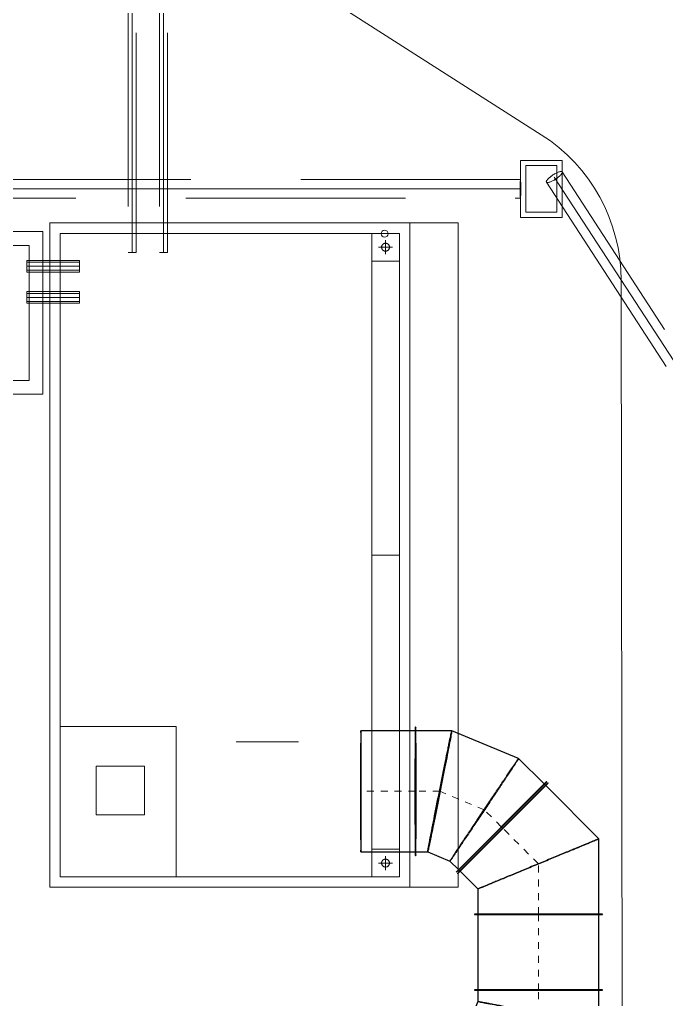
# Model space of a CAD drawing. Header units: metres. Extents: x 1753726 to 1755216, y 5920592 to 5921703.
# Drawn here: x 1755116.95 to 1755126.29, y 5921427.04 to 5921441.2 of the extents above; entities that cross this region are included whole.
import ezdxf

# ---------------------------------------------------------------- set-up
doc = ezdxf.new("R2010")
doc.units = ezdxf.units.M
for name, pattern in [('CENTER', [50.8, 31.75, -6.35, 6.35, -6.35]), ('Centre', [0.01, 0.006, -0.00125, 0.0015, -0.00125]), ('HIDDEN2', [4.7625, 3.175, -1.5875])]:
    doc.linetypes.add(name, pattern=pattern)
for name, color, linetype, lineweight in [('A-DETL-____-OTLN', 2, 'Continuous', 9), ('A-FLOR-____-OTLN', 9, 'Continuous', 9), ('A-GENM-____-OTLN', 4, 'Continuous', 9), ('A-ROOF-____-OTLN', 132, 'Continuous', 9), ('M-HVAC-DUCT-CNTR', 70, 'Centre', 9), ('M-HVAC-DUCT-OTLN', 70, 'Continuous', 25), ('P-PIPE-____-CNTR', 1, 'CENTER', 9), ('P-PIPE-____-OTLN', 6, 'HIDDEN2', 18)]:
    doc.layers.add(name, color=color, linetype=linetype, lineweight=lineweight)

# ---------------------------------------------------------------- blocks, each defined once
blk = doc.blocks.new('308492-ARUP-TUTB-MOD-0001_rvt-1-X-ARUP-GL-HERNE_BAY_ALIGNMENT')
at = {"layer": 'P-PIPE-____-OTLN'}
blk.add_line((1755209.622, 5921690.106), (1755124.224, 5921420.872), dxfattribs=at)
blk = doc.blocks.new('Round Segmented Bend - Flanged - Standard-4658038-X-ARUP-GL-HERNE_BAY_ALIGNMENT')
at = {"layer": 'M-HVAC-DUCT-OTLN'}
for p, q in [((-0.138, 1.17), (-0.142, 1.167)), ((-0.142, 1.167), (1.167, -0.142)), ((-0.142, 1.167), (1.167, -0.142)), ((1.17, -0.138), (-0.138, 1.17)), ((1.17, -0.138), (-0.138, 1.17)), ((-0.103, 1.135), (-0.106, 1.131)), ((1.135, -0.103), (-0.103, 1.135)), ((1.135, -0.103), (-0.103, 1.135)), ((-0.106, 1.131), (-0.362, 0.875)), ((-0.725, 0.925), (-0.73, 0.925)), ((-0.73, 0.925), (-0.73, -0.925)), ((-0.73, 0.925), (-0.73, -0.925)), ((-0.725, 0.875), (-0.73, 0.875)), ((-0.73, 0.875), (-0.73, -0.875)), ((-0.73, 0.875), (-0.73, -0.875)), ((-0.725, -0.925), (-0.725, 0.925)), ((-0.725, -0.925), (-0.725, 0.925)), ((-0.362, 0.875), (-0.725, 0.875)), ((0.513, 0.513), (0.516, 0.516)), ((0.362, -0.875), (1.131, -0.106)), ((1.131, -0.106), (1.135, -0.103)), ((1.167, -0.142), (1.17, -0.138)), ((-0.73, -0.875), (-0.725, -0.875)), ((-0.73, -0.925), (-0.725, -0.925)), ((-0.725, -0.875), (0.362, -0.875))]:
    blk.add_line(p, q, dxfattribs=at)
for points in [[(0.362, -0.875), (0.362, -0.875), (0.356, -0.86), (0.329, -0.795), (0.286, -0.69), (0.228, -0.55), (0.159, -0.383), (0.081, -0.196), (0, 0), (-0.081, 0.196), (-0.159, 0.383), (-0.216, 0.522), (-0.257, 0.62), (-0.293, 0.707), (-0.322, 0.777), (-0.343, 0.828), (-0.354, 0.855), (-0.361, 0.871), (-0.362, 0.875), (-0.362, 0.875)], [(-0.362, 0.875), (-0.362, 0.875), (-0.356, 0.86), (-0.329, 0.795), (-0.286, 0.69), (-0.228, 0.55), (-0.159, 0.383), (-0.081, 0.196), (0, 0), (0.081, -0.196), (0.159, -0.383), (0.216, -0.522), (0.257, -0.62), (0.293, -0.707), (0.322, -0.777), (0.343, -0.828), (0.354, -0.855), (0.361, -0.871), (0.362, -0.875), (0.362, -0.875)]]:
    blk.add_open_spline(points, degree=3, knots=[0, 0, 0, 0, 0.071429, 0.142857, 0.214286, 0.285714, 0.357143, 0.428571, 0.5, 0.571429, 0.642857, 0.714286, 0.75, 0.785714, 0.857143, 0.892857, 0.928571, 0.964286, 1, 1, 1, 1], dxfattribs=at)
blk = doc.blocks.new('Round Segmented Bend - Flanged - Standard-4658048-X-ARUP-GL-HERNE_BAY_ALIGNMENT')
at = {"layer": 'M-HVAC-DUCT-OTLN'}
for p, q in [((-0.307, 1.366), (-0.379, 1.218)), ((-0.35, 1.393), (-0.352, 1.388)), ((-0.352, 1.388), (1.311, 0.577)), ((-0.352, 1.388), (1.311, 0.577)), ((1.313, 0.582), (-0.35, 1.393)), ((1.313, 0.582), (-0.35, 1.393)), ((-0.305, 1.371), (-0.307, 1.366)), ((1.268, 0.604), (-0.305, 1.371)), ((1.268, 0.604), (-0.305, 1.371)), ((-0.379, 1.218), (-0.622, 0.995)), ((-0.622, 0.995), (-0.929, 0.875)), ((-1.094, 0.925), (-1.099, 0.925)), ((-1.099, 0.925), (-1.099, -0.925)), ((-1.099, 0.925), (-1.099, -0.925)), ((-1.094, 0.875), (-1.099, 0.875)), ((-1.099, 0.875), (-1.099, -0.875)), ((-1.099, 0.875), (-1.099, -0.875)), ((-1.094, -0.925), (-1.094, 0.925)), ((-1.094, -0.925), (-1.094, 0.925)), ((-0.929, 0.875), (-1.094, 0.875)), ((0.479, 0.983), (0.482, 0.987)), ((1.049, 0.155), (1.266, 0.599)), ((1.266, 0.599), (1.268, 0.604)), ((1.311, 0.577), (1.313, 0.582)), ((0.322, -0.515), (1.049, 0.155)), ((-0.599, -0.875), (0.322, -0.515)), ((-1.099, -0.875), (-1.094, -0.875)), ((-1.099, -0.925), (-1.094, -0.925)), ((-1.094, -0.875), (-0.599, -0.875))]:
    blk.add_line(p, q, dxfattribs=at)
for points in [[(1.049, 0.155), (1.049, 0.155), (1.036, 0.165), (0.979, 0.207), (0.887, 0.276), (0.765, 0.366), (0.62, 0.474), (0.46, 0.593), (0.293, 0.718), (0.156, 0.82), (0.051, 0.898), (-0.048, 0.972), (-0.137, 1.038), (-0.213, 1.095), (-0.263, 1.132), (-0.305, 1.163), (-0.338, 1.187), (-0.362, 1.205), (-0.376, 1.216), (-0.379, 1.218), (-0.379, 1.218)], [(-0.379, 1.218), (-0.379, 1.218), (-0.366, 1.209), (-0.309, 1.166), (-0.217, 1.098), (-0.095, 1.007), (0.049, 0.899), (0.21, 0.78), (0.377, 0.655), (0.514, 0.553), (0.618, 0.476), (0.718, 0.402), (0.807, 0.335), (0.883, 0.278), (0.933, 0.241), (0.975, 0.21), (1.008, 0.186), (1.031, 0.168), (1.046, 0.157), (1.049, 0.155), (1.049, 0.155)], [(0.322, -0.515), (0.322, -0.515), (0.313, -0.502), (0.276, -0.441), (0.215, -0.344), (0.134, -0.215), (0.039, -0.062), (-0.067, 0.108), (-0.178, 0.284), (-0.268, 0.429), (-0.337, 0.54), (-0.403, 0.644), (-0.462, 0.739), (-0.512, 0.82), (-0.545, 0.872), (-0.572, 0.916), (-0.594, 0.951), (-0.61, 0.976), (-0.62, 0.991), (-0.622, 0.995), (-0.622, 0.995)], [(-0.622, 0.995), (-0.622, 0.995), (-0.613, 0.981), (-0.575, 0.921), (-0.515, 0.823), (-0.434, 0.695), (-0.338, 0.542), (-0.233, 0.372), (-0.122, 0.196), (-0.031, 0.05), (0.037, -0.06), (0.103, -0.165), (0.162, -0.259), (0.212, -0.34), (0.245, -0.392), (0.273, -0.436), (0.295, -0.471), (0.31, -0.497), (0.32, -0.512), (0.322, -0.515), (0.322, -0.515)], [(-0.599, -0.875), (-0.599, -0.875), (-0.602, -0.859), (-0.615, -0.789), (-0.637, -0.676), (-0.665, -0.527), (-0.698, -0.35), (-0.735, -0.153), (-0.774, 0.051), (-0.805, 0.22), (-0.829, 0.347), (-0.852, 0.469), (-0.873, 0.578), (-0.89, 0.672), (-0.902, 0.733), (-0.912, 0.784), (-0.919, 0.824), (-0.925, 0.853), (-0.928, 0.871), (-0.929, 0.875), (-0.929, 0.875)], [(-0.929, 0.875), (-0.929, 0.875), (-0.926, 0.859), (-0.913, 0.789), (-0.891, 0.676), (-0.863, 0.527), (-0.83, 0.35), (-0.793, 0.153), (-0.754, -0.051), (-0.723, -0.22), (-0.698, -0.347), (-0.676, -0.469), (-0.655, -0.578), (-0.637, -0.672), (-0.626, -0.733), (-0.616, -0.784), (-0.609, -0.824), (-0.603, -0.853), (-0.6, -0.871), (-0.599, -0.875), (-0.599, -0.875)]]:
    blk.add_open_spline(points, degree=3, knots=[0, 0, 0, 0, 0.074074, 0.148148, 0.222222, 0.296296, 0.37037, 0.444444, 0.518519, 0.592593, 0.62963, 0.666667, 0.740741, 0.777778, 0.814815, 0.851852, 0.888889, 0.925926, 0.962963, 1, 1, 1, 1], dxfattribs=at)
blk = doc.blocks.new('Round Segmented Bend - Flanged - Standard-4658606-X-ARUP-GL-HERNE_BAY_ALIGNMENT')
at = {"layer": 'M-HVAC-DUCT-OTLN'}
for p, q in [((1755122.67, 5921430.968), (1755122.665, 5921430.968)), ((1755122.67, 5921430.918), (1755122.665, 5921430.918)), ((1755123.192, 5921430.918), (1755122.67, 5921430.918)), ((1755124.157, 5921430.518), (1755123.192, 5921430.918)), ((1755124.526, 5921430.149), (1755124.157, 5921430.518)), ((1755124.561, 5921430.185), (1755123.253, 5921428.876)), ((1755124.561, 5921430.185), (1755123.253, 5921428.876)), ((1755123.257, 5921428.873), (1755124.565, 5921430.181)), ((1755123.257, 5921428.873), (1755124.565, 5921430.181)), ((1755123.292, 5921428.908), (1755124.53, 5921430.146)), ((1755123.292, 5921428.908), (1755124.53, 5921430.146)), ((1755124.53, 5921430.146), (1755124.526, 5921430.149)), ((1755124.565, 5921430.181), (1755124.561, 5921430.185)), ((1755122.67, 5921430.043), (1755122.665, 5921430.043)), ((1755122.665, 5921429.168), (1755122.67, 5921429.168)), ((1755122.665, 5921429.118), (1755122.67, 5921429.118)), ((1755122.67, 5921429.168), (1755122.844, 5921429.168)), ((1755122.844, 5921429.168), (1755123.165, 5921429.035)), ((1755123.165, 5921429.035), (1755123.289, 5921428.912)), ((1755123.253, 5921428.876), (1755123.257, 5921428.873)), ((1755123.289, 5921428.912), (1755123.292, 5921428.908))]:
    blk.add_line(p, q, dxfattribs=at)
for centre, major_axis, start_param, end_param in [((1755122.665, 5921430.043), (0, 0.925), 0.006594, 3.148186), ((1755122.665, 5921430.043), (0, 0.875), 0.006594, 3.148186), ((1755122.67, 5921430.043), (0, 0.925), 0.006594, 3.148186), ((1755122.665, 5921430.043), (0, 0.925), 3.148186, 6.289779), ((1755122.665, 5921430.043), (0, 0.875), 3.148186, 6.289779), ((1755122.67, 5921430.043), (0, 0.925), 3.148186, 6.289779)]:
    blk.add_ellipse(centre, major_axis=major_axis, ratio=0.006595, start_param=start_param, end_param=end_param, dxfattribs=at)
for points, knots in [([(1755122.844, 5921429.168), (1755122.843, 5921429.168), (1755122.846, 5921429.183), (1755122.858, 5921429.251), (1755122.88, 5921429.363), (1755122.908, 5921429.511), (1755122.943, 5921429.688), (1755122.982, 5921429.884), (1755123.022, 5921430.089), (1755123.056, 5921430.257), (1755123.082, 5921430.385), (1755123.106, 5921430.507), (1755123.128, 5921430.617), (1755123.148, 5921430.711), (1755123.16, 5921430.773), (1755123.171, 5921430.824), (1755123.18, 5921430.865), (1755123.186, 5921430.895), (1755123.19, 5921430.913), (1755123.192, 5921430.918), (1755123.192, 5921430.918)], [0.0027424, 0.0027424, 0.0027424, 0.0027424, 0.0740741, 0.1481481, 0.2222222, 0.2962963, 0.3703704, 0.4444444, 0.5185185, 0.5925926, 0.6296296, 0.6666667, 0.7407407, 0.7777778, 0.8148148, 0.8518519, 0.8888889, 0.9259259, 0.962963, 1, 1, 1, 1]), ([(1755123.192, 5921430.918), (1755123.192, 5921430.918), (1755123.19, 5921430.903), (1755123.177, 5921430.835), (1755123.156, 5921430.723), (1755123.127, 5921430.575), (1755123.093, 5921430.398), (1755123.054, 5921430.202), (1755123.013, 5921429.998), (1755122.98, 5921429.829), (1755122.954, 5921429.701), (1755122.93, 5921429.579), (1755122.907, 5921429.469), (1755122.888, 5921429.375), (1755122.875, 5921429.314), (1755122.865, 5921429.262), (1755122.856, 5921429.221), (1755122.85, 5921429.191), (1755122.845, 5921429.173), (1755122.844, 5921429.168), (1755122.844, 5921429.168)], [0.0027424, 0.0027424, 0.0027424, 0.0027424, 0.0740741, 0.1481481, 0.2222222, 0.2962963, 0.3703704, 0.4444444, 0.5185185, 0.5925926, 0.6296296, 0.6666667, 0.7407407, 0.7777778, 0.8148148, 0.8518519, 0.8888889, 0.9259259, 0.962963, 1, 1, 1, 1]), ([(1755124.157, 5921430.518), (1755124.157, 5921430.518), (1755124.149, 5921430.506), (1755124.111, 5921430.448), (1755124.048, 5921430.354), (1755123.964, 5921430.228), (1755123.865, 5921430.078), (1755123.754, 5921429.912), (1755123.638, 5921429.739), (1755123.542, 5921429.596), (1755123.47, 5921429.488), (1755123.4, 5921429.384), (1755123.338, 5921429.291), (1755123.284, 5921429.211), (1755123.249, 5921429.159), (1755123.22, 5921429.115), (1755123.196, 5921429.08), (1755123.179, 5921429.055), (1755123.168, 5921429.039), (1755123.166, 5921429.035), (1755123.165, 5921429.035)], [0.0029684, 0.0029684, 0.0029684, 0.0029684, 0.0740741, 0.1481481, 0.2222222, 0.2962963, 0.3703704, 0.4444444, 0.5185185, 0.5925926, 0.6296296, 0.6666667, 0.7407407, 0.7777778, 0.8148148, 0.8518519, 0.8888889, 0.9259259, 0.962963, 1, 1, 1, 1]), ([(1755123.165, 5921429.035), (1755123.165, 5921429.035), (1755123.174, 5921429.048), (1755123.212, 5921429.105), (1755123.274, 5921429.2), (1755123.358, 5921429.325), (1755123.458, 5921429.475), (1755123.569, 5921429.641), (1755123.684, 5921429.814), (1755123.78, 5921429.957), (1755123.853, 5921430.066), (1755123.922, 5921430.169), (1755123.984, 5921430.263), (1755124.038, 5921430.342), (1755124.073, 5921430.395), (1755124.102, 5921430.438), (1755124.126, 5921430.473), (1755124.143, 5921430.499), (1755124.154, 5921430.514), (1755124.156, 5921430.518), (1755124.157, 5921430.518)], [0.0029684, 0.0029684, 0.0029684, 0.0029684, 0.0740741, 0.1481481, 0.2222222, 0.2962963, 0.3703704, 0.4444444, 0.5185185, 0.5925926, 0.6296296, 0.6666667, 0.7407407, 0.7777778, 0.8148148, 0.8518519, 0.8888889, 0.9259259, 0.962963, 1, 1, 1, 1])]:
    blk.add_open_spline(points, degree=3, knots=knots, dxfattribs=at)
for points in [[(1755123.192, 5921430.918), (1755123.192, 5921430.918), (1755123.192, 5921430.918), (1755123.192, 5921430.918)], [(1755124.157, 5921430.518), (1755124.157, 5921430.518), (1755124.157, 5921430.518), (1755124.157, 5921430.518)], [(1755122.844, 5921429.168), (1755122.844, 5921429.168), (1755122.844, 5921429.168), (1755122.844, 5921429.168)], [(1755123.165, 5921429.035), (1755123.165, 5921429.035), (1755123.165, 5921429.035), (1755123.165, 5921429.035)]]:
    blk.add_open_spline(points, degree=3, dxfattribs=at)
blk = doc.blocks.new('308492-ARUP-STPW-MOD-1600_rvt-1-X-ARUP-GL-HERNE_BAY_ALIGNMENT')
at = {"layer": 'M-HVAC-DUCT-CNTR'}
for p, q in [((1755122.665, 5921430.043), (1755121.878, 5921430.043)), ((1755122.665, 5921430.043), (1755121.878, 5921430.043)), ((1755122.67, 5921430.043), (1755122.665, 5921430.043)), ((1755123.018, 5921430.043), (1755122.67, 5921430.043)), ((1755123.661, 5921429.777), (1755123.018, 5921430.043)), ((1755123.907, 5921429.531), (1755123.661, 5921429.777)), ((1755123.911, 5921429.527), (1755123.907, 5921429.531)), ((1755123.911, 5921429.527), (1755123.927, 5921429.511)), ((1755123.911, 5921429.527), (1755123.927, 5921429.511)), ((1755123.93, 5921429.508), (1755123.927, 5921429.511)), ((1755124.443, 5921428.995), (1755123.93, 5921429.508)), ((1755124.443, 5921428.27), (1755124.443, 5921428.995)), ((1755124.443, 5921428.265), (1755124.443, 5921428.27)), ((1755124.443, 5921428.265), (1755124.443, 5921427.175)), ((1755124.443, 5921428.265), (1755124.443, 5921427.175)), ((1755124.443, 5921427.17), (1755124.443, 5921427.175)), ((1755124.443, 5921426.84), (1755124.443, 5921427.17))]:
    blk.add_line(p, q, dxfattribs=at)
at = {"layer": 'M-HVAC-DUCT-OTLN'}
for p, q in [((1755122.665, 5921430.918), (1755121.878, 5921430.918)), ((1755124.53, 5921430.146), (1755123.905, 5921429.521)), ((1755124.53, 5921430.146), (1755123.917, 5921429.533)), ((1755123.921, 5921429.505), (1755124.545, 5921430.13)), ((1755123.932, 5921429.517), (1755124.545, 5921430.13)), ((1755124.545, 5921430.13), (1755124.53, 5921430.146)), ((1755123.917, 5921429.533), (1755123.292, 5921428.908)), ((1755123.905, 5921429.521), (1755123.292, 5921428.908)), ((1755123.308, 5921428.892), (1755123.932, 5921429.517)), ((1755123.308, 5921428.892), (1755123.921, 5921429.505)), ((1755121.878, 5921429.168), (1755122.665, 5921429.168)), ((1755123.292, 5921428.908), (1755123.308, 5921428.892)), ((1755123.568, 5921428.265), (1755123.568, 5921427.175)), ((1755124.443, 5921428.265), (1755123.568, 5921428.265)), ((1755124.443, 5921428.265), (1755123.568, 5921428.265)), ((1755125.318, 5921428.265), (1755124.443, 5921428.265)), ((1755125.318, 5921428.265), (1755124.443, 5921428.265)), ((1755125.318, 5921427.175), (1755125.318, 5921428.265)), ((1755123.568, 5921427.175), (1755124.443, 5921427.175)), ((1755123.568, 5921427.175), (1755124.443, 5921427.175)), ((1755124.443, 5921427.175), (1755125.318, 5921427.175)), ((1755124.443, 5921427.175), (1755125.318, 5921427.175))]:
    blk.add_line(p, q, dxfattribs=at)
for centre, start_param, end_param in [((1755121.878, 5921430.043), 0, 1.570796), ((1755121.878, 5921430.043), 4.712389, 6.283185), ((1755122.665, 5921430.043), 0, 1.570796), ((1755122.665, 5921430.043), 4.712389, 6.283185), ((1755121.878, 5921430.043), 1.570796, 3.141593), ((1755121.878, 5921430.043), 3.141593, 4.712389), ((1755122.665, 5921430.043), 1.570796, 3.141593), ((1755122.665, 5921430.043), 3.141593, 4.712389)]:
    blk.add_ellipse(centre, major_axis=(0, 0.875), ratio=0.006595, start_param=start_param, end_param=end_param, dxfattribs=at)
blk.add_blockref('Round Segmented Bend - Flanged - Standard-4658606-X-ARUP-GL-HERNE_BAY_ALIGNMENT', (0, 0), dxfattribs=at)
for name, p, rotation in [('Round Segmented Bend - Flanged - Standard-4658038-X-ARUP-GL-HERNE_BAY_ALIGNMENT', (1755124.443, 5921428.995), 90), ('Round Segmented Bend - Flanged - Standard-4658048-X-ARUP-GL-HERNE_BAY_ALIGNMENT', (1755124.443, 5921426.076), 25.99999999999956)]:
    blk.add_blockref(name, p, dxfattribs=dict(at, rotation=rotation))
blk = doc.blocks.new('308492-ARUP-STRW-MOD-1700_rvt-1-X-ARUP-GL-HERNE_BAY_ALIGNMENT')
at = {"layer": 'A-FLOR-____-OTLN'}
for p, q in [((1755118.799, 5921443.161), (1755124.484, 5921439.532)), ((1755124.484, 5921439.532), (1755118.799, 5921443.161)), ((1755117.384, 5921428.656), (1755117.384, 5921438.256)), ((1755117.384, 5921438.256), (1755123.284, 5921438.256)), ((1755123.284, 5921438.256), (1755117.384, 5921438.256)), ((1755117.384, 5921438.256), (1755117.384, 5921428.656)), ((1755123.284, 5921438.256), (1755123.284, 5921428.656)), ((1755123.284, 5921428.656), (1755123.284, 5921438.256)), ((1755125.639, 5921437.427), (1755125.652, 5921426.239)), ((1755125.652, 5921426.239), (1755125.639, 5921437.427)), ((1755123.284, 5921428.656), (1755117.384, 5921428.656)), ((1755117.384, 5921428.656), (1755123.284, 5921428.656))]:
    blk.add_line(p, q, dxfattribs=at)
blk.add_arc((1755123.139, 5921437.425), 2.5, 0.0664, 57.4458, dxfattribs=at)
blk.add_arc((1755123.139, 5921437.425), 2.5, 0.0664, 57.4458, dxfattribs=at)
blk = doc.blocks.new('Access Pit Type E - Access Pit Type E-4962467-X-ARUP-GL-HERNE_BAY_ALIGNMENT')
at = {"layer": 'A-GENM-____-OTLN'}
for p, q in [((0.875, 1.175), (-0.875, 1.175)), ((-0.875, 1.175), (-0.875, -1.175)), ((-0.875, -1.175), (-0.875, 1.175)), ((-0.875, 1.175), (0.875, 1.175)), ((-0.875, -1.175), (-0.875, 1.175)), ((-0.875, 1.175), (0.875, 1.175)), ((0.875, 1.175), (-0.875, 1.175)), ((-0.875, 1.175), (-0.875, -1.175)), ((0.875, 1.175), (-0.875, 1.175)), ((-0.875, 1.175), (-0.875, -1.175)), ((-0.875, -1.175), (-0.875, 1.175)), ((-0.875, 1.175), (0.875, 1.175)), ((0.875, -1.175), (0.875, 1.175)), ((0.875, 1.175), (0.875, -1.175)), ((0.875, 1.175), (0.875, -1.175)), ((0.875, -1.175), (0.875, 1.175)), ((0.875, -1.175), (0.875, 1.175)), ((0.875, 1.175), (0.875, -1.175)), ((-0.675, 0.975), (-0.675, -0.975)), ((0.675, 0.975), (-0.675, 0.975)), ((-0.675, 0.975), (0.675, 0.975)), ((-0.675, -0.975), (-0.675, 0.975)), ((0.675, -0.975), (0.675, 0.975)), ((0.675, 0.975), (0.675, -0.975)), ((-0.675, -0.975), (0.675, -0.975)), ((0.675, -0.975), (-0.675, -0.975)), ((-0.875, -1.175), (0.875, -1.175)), ((0.875, -1.175), (-0.875, -1.175)), ((0.875, -1.175), (-0.875, -1.175)), ((-0.875, -1.175), (0.875, -1.175)), ((-0.875, -1.175), (0.875, -1.175)), ((0.875, -1.175), (-0.875, -1.175))]:
    blk.add_line(p, q, dxfattribs=at)
blk = doc.blocks.new('Stormwater Pit Type 1 - Stormwater Pit Type 1-4987504-X-ARUP-GL-HERNE_BAY_ALIGNMENT')
at = {"layer": 'A-GENM-____-OTLN'}
for p, q in [((0.3, 0.412), (-0.3, 0.412)), ((-0.3, 0.412), (-0.3, -0.412)), ((-0.3, -0.412), (-0.3, 0.412)), ((-0.3, 0.412), (0.3, 0.412)), ((-0.3, -0.412), (-0.3, 0.412)), ((-0.3, 0.412), (0.3, 0.412)), ((0.3, 0.412), (-0.3, 0.412)), ((-0.3, 0.412), (-0.3, -0.412)), ((-0.3, -0.412), (-0.3, 0.412)), ((-0.3, 0.412), (0.3, 0.412)), ((0.3, 0.412), (-0.3, 0.412)), ((-0.3, 0.412), (-0.3, -0.412)), ((0.225, 0.338), (-0.225, 0.338)), ((-0.225, 0.338), (-0.225, -0.338)), ((-0.225, -0.338), (-0.225, 0.338)), ((-0.225, 0.338), (0.225, 0.338)), ((0.225, -0.338), (0.225, 0.338)), ((0.225, 0.338), (0.225, -0.338)), ((0.3, -0.412), (0.3, 0.412)), ((0.3, 0.412), (0.3, -0.412)), ((0.3, 0.412), (0.3, -0.412)), ((0.3, -0.412), (0.3, 0.412)), ((0.3, 0.412), (0.3, -0.412)), ((0.3, -0.412), (0.3, 0.412)), ((-0.3, -0.412), (0.3, -0.412)), ((0.3, -0.412), (-0.3, -0.412)), ((0.3, -0.412), (-0.3, -0.412)), ((-0.3, -0.412), (0.3, -0.412)), ((0.3, -0.412), (-0.3, -0.412)), ((-0.3, -0.412), (0.3, -0.412)), ((-0.225, -0.338), (0.225, -0.338)), ((0.225, -0.338), (-0.225, -0.338))]:
    blk.add_line(p, q, dxfattribs=at)
blk = doc.blocks.new('308492-ARUP-STPU-MOD-1500_rvt-1-X-ARUP-GL-HERNE_BAY_ALIGNMENT')
at = {"layer": 'A-DETL-____-OTLN'}
for p, q in [((1755122.584, 5921438.256), (1755117.384, 5921438.256)), ((1755117.384, 5921438.256), (1755117.384, 5921428.656)), ((1755117.384, 5921438.256), (1755117.384, 5921428.806)), ((1755122.584, 5921428.656), (1755122.584, 5921438.256)), ((1755117.534, 5921438.106), (1755122.434, 5921438.106)), ((1755117.534, 5921428.806), (1755117.534, 5921438.106)), ((1755117.534, 5921438.106), (1755122.434, 5921438.106)), ((1755122.434, 5921428.806), (1755122.434, 5921438.106)), ((1755119.209, 5921430.981), (1755117.534, 5921430.981)), ((1755119.209, 5921428.806), (1755119.209, 5921430.981)), ((1755120.077, 5921430.756), (1755120.974, 5921430.756)), ((1755118.753, 5921430.405), (1755118.053, 5921430.405)), ((1755118.053, 5921430.405), (1755118.053, 5921429.705)), ((1755118.753, 5921429.705), (1755118.753, 5921430.405)), ((1755118.053, 5921429.705), (1755118.753, 5921429.705)), ((1755117.534, 5921428.806), (1755119.209, 5921428.806)), ((1755122.434, 5921428.806), (1755117.534, 5921428.806)), ((1755117.384, 5921428.656), (1755122.484, 5921428.656)), ((1755117.384, 5921428.656), (1755122.584, 5921428.656))]:
    blk.add_line(p, q, dxfattribs=at)
blk.add_ellipse((1755122.22, 5921438.101), major_axis=(0.05, 0), ratio=1, dxfattribs=at)
at = {"layer": 'A-ROOF-____-OTLN'}
for p, q in [((1755122.034, 5921438.106), (1755122.034, 5921428.806)), ((1755122.034, 5921438.106), (1755122.434, 5921438.106)), ((1755122.034, 5921438.106), (1755122.434, 5921438.106)), ((1755122.034, 5921437.706), (1755122.034, 5921438.106)), ((1755122.434, 5921428.806), (1755122.434, 5921438.106)), ((1755122.434, 5921438.106), (1755122.434, 5921437.706)), ((1755122.034, 5921433.456), (1755122.034, 5921437.706)), ((1755122.434, 5921437.706), (1755122.034, 5921437.706)), ((1755122.434, 5921437.706), (1755122.434, 5921433.456)), ((1755122.034, 5921429.206), (1755122.034, 5921433.456)), ((1755122.034, 5921433.456), (1755122.434, 5921433.456)), ((1755122.434, 5921433.456), (1755122.434, 5921429.206)), ((1755117.534, 5921430.981), (1755117.534, 5921428.806)), ((1755119.209, 5921430.981), (1755117.534, 5921430.981)), ((1755117.534, 5921430.981), (1755119.209, 5921430.981)), ((1755117.534, 5921428.806), (1755117.534, 5921430.981)), ((1755119.209, 5921428.806), (1755119.209, 5921430.981)), ((1755119.209, 5921430.981), (1755119.209, 5921428.806)), ((1755118.753, 5921430.405), (1755118.053, 5921430.405)), ((1755118.053, 5921430.405), (1755118.053, 5921429.705)), ((1755118.053, 5921429.705), (1755118.053, 5921430.405)), ((1755118.053, 5921430.405), (1755118.753, 5921430.405)), ((1755118.753, 5921429.705), (1755118.753, 5921430.405)), ((1755118.753, 5921430.405), (1755118.753, 5921429.705)), ((1755118.053, 5921429.705), (1755118.753, 5921429.705)), ((1755118.753, 5921429.705), (1755118.053, 5921429.705)), ((1755122.034, 5921428.806), (1755122.034, 5921429.206)), ((1755122.434, 5921429.206), (1755122.034, 5921429.206)), ((1755122.434, 5921429.206), (1755122.434, 5921428.806)), ((1755117.534, 5921428.806), (1755119.209, 5921428.806)), ((1755119.209, 5921428.806), (1755117.534, 5921428.806)), ((1755122.434, 5921428.806), (1755122.034, 5921428.806)), ((1755122.434, 5921428.806), (1755122.034, 5921428.806))]:
    blk.add_line(p, q, dxfattribs=at)
at = {"layer": 'P-PIPE-____-CNTR'}
for p, q in [((1755118.574, 5921441.67), (1755118.574, 5921437.83)), ((1755118.574, 5921441.67), (1755118.574, 5921437.83)), ((1755119.024, 5921441.67), (1755119.024, 5921437.83)), ((1755119.024, 5921441.67), (1755119.024, 5921437.83)), ((1755133.934, 5921424.659), (1755124.673, 5921438.92)), ((1755133.934, 5921424.659), (1755124.673, 5921438.92)), ((1755114.584, 5921438.749), (1755124.184, 5921438.749)), ((1755114.584, 5921438.749), (1755124.184, 5921438.749)), ((1755122.234, 5921437.806), (1755122.234, 5921438.006)), ((1755122.134, 5921437.906), (1755122.334, 5921437.906)), ((1755117.051, 5921437.631), (1755117.811, 5921437.631)), ((1755117.051, 5921437.631), (1755117.811, 5921437.631)), ((1755117.051, 5921437.631), (1755117.811, 5921437.631)), ((1755117.051, 5921437.631), (1755117.811, 5921437.631)), ((1755117.051, 5921437.631), (1755117.811, 5921437.631)), ((1755117.051, 5921437.631), (1755117.811, 5921437.631)), ((1755117.051, 5921437.181), (1755117.811, 5921437.181)), ((1755117.051, 5921437.181), (1755117.811, 5921437.181)), ((1755117.051, 5921437.181), (1755117.811, 5921437.181)), ((1755117.051, 5921437.181), (1755117.811, 5921437.181)), ((1755117.051, 5921437.181), (1755117.811, 5921437.181)), ((1755117.051, 5921437.181), (1755117.811, 5921437.181)), ((1755122.234, 5921428.906), (1755122.234, 5921429.106)), ((1755122.134, 5921429.006), (1755122.334, 5921429.006))]:
    blk.add_line(p, q, dxfattribs=at)
at = {"layer": 'P-PIPE-____-OTLN'}
for p, q in [((1755118.517, 5921441.67), (1755118.517, 5921437.83)), ((1755118.631, 5921437.83), (1755118.631, 5921441.67)), ((1755118.967, 5921441.67), (1755118.967, 5921437.83)), ((1755119.081, 5921437.83), (1755119.081, 5921441.67)), ((1755134.048, 5921424.734), (1755124.787, 5921438.995)), ((1755124.184, 5921438.886), (1755114.584, 5921438.886)), ((1755124.558, 5921438.846), (1755133.819, 5921424.585)), ((1755114.584, 5921438.613), (1755124.184, 5921438.613)), ((1755117.811, 5921437.715), (1755117.051, 5921437.715)), ((1755117.051, 5921437.715), (1755117.051, 5921437.631)), ((1755117.051, 5921437.715), (1755117.051, 5921437.631)), ((1755117.811, 5921437.631), (1755117.811, 5921437.715)), ((1755117.811, 5921437.631), (1755117.811, 5921437.715)), ((1755118.517, 5921437.83), (1755118.574, 5921437.83)), ((1755118.517, 5921437.83), (1755118.574, 5921437.83)), ((1755118.574, 5921437.83), (1755118.631, 5921437.83)), ((1755118.574, 5921437.83), (1755118.631, 5921437.83)), ((1755118.967, 5921437.83), (1755119.024, 5921437.83)), ((1755118.967, 5921437.83), (1755119.024, 5921437.83)), ((1755119.024, 5921437.83), (1755119.081, 5921437.83)), ((1755119.024, 5921437.83), (1755119.081, 5921437.83)), ((1755117.811, 5921437.688), (1755117.051, 5921437.688)), ((1755117.051, 5921437.688), (1755117.051, 5921437.631)), ((1755117.051, 5921437.688), (1755117.051, 5921437.631)), ((1755117.811, 5921437.688), (1755117.051, 5921437.688)), ((1755117.051, 5921437.688), (1755117.051, 5921437.631)), ((1755117.051, 5921437.688), (1755117.051, 5921437.631)), ((1755117.051, 5921437.631), (1755117.051, 5921437.546)), ((1755117.051, 5921437.631), (1755117.051, 5921437.546)), ((1755117.051, 5921437.631), (1755117.051, 5921437.573)), ((1755117.051, 5921437.631), (1755117.051, 5921437.573)), ((1755117.051, 5921437.631), (1755117.051, 5921437.573)), ((1755117.051, 5921437.631), (1755117.051, 5921437.573)), ((1755117.051, 5921437.573), (1755117.811, 5921437.573)), ((1755117.051, 5921437.573), (1755117.811, 5921437.573)), ((1755117.811, 5921437.631), (1755117.811, 5921437.688)), ((1755117.811, 5921437.631), (1755117.811, 5921437.688)), ((1755117.811, 5921437.631), (1755117.811, 5921437.688)), ((1755117.811, 5921437.631), (1755117.811, 5921437.688)), ((1755117.811, 5921437.546), (1755117.811, 5921437.631)), ((1755117.811, 5921437.546), (1755117.811, 5921437.631)), ((1755117.811, 5921437.573), (1755117.811, 5921437.631)), ((1755117.811, 5921437.573), (1755117.811, 5921437.631)), ((1755117.811, 5921437.573), (1755117.811, 5921437.631)), ((1755117.811, 5921437.573), (1755117.811, 5921437.631)), ((1755117.051, 5921437.546), (1755117.811, 5921437.546)), ((1755117.811, 5921437.265), (1755117.051, 5921437.265)), ((1755117.051, 5921437.265), (1755117.051, 5921437.181)), ((1755117.051, 5921437.265), (1755117.051, 5921437.181)), ((1755117.811, 5921437.238), (1755117.051, 5921437.238)), ((1755117.051, 5921437.238), (1755117.051, 5921437.181)), ((1755117.051, 5921437.238), (1755117.051, 5921437.181)), ((1755117.811, 5921437.238), (1755117.051, 5921437.238)), ((1755117.051, 5921437.238), (1755117.051, 5921437.181)), ((1755117.051, 5921437.238), (1755117.051, 5921437.181)), ((1755117.051, 5921437.181), (1755117.051, 5921437.096)), ((1755117.051, 5921437.181), (1755117.051, 5921437.096)), ((1755117.051, 5921437.181), (1755117.051, 5921437.123)), ((1755117.051, 5921437.181), (1755117.051, 5921437.123)), ((1755117.051, 5921437.181), (1755117.051, 5921437.123)), ((1755117.051, 5921437.181), (1755117.051, 5921437.123)), ((1755117.811, 5921437.181), (1755117.811, 5921437.265)), ((1755117.811, 5921437.181), (1755117.811, 5921437.265)), ((1755117.811, 5921437.181), (1755117.811, 5921437.238)), ((1755117.811, 5921437.181), (1755117.811, 5921437.238)), ((1755117.811, 5921437.181), (1755117.811, 5921437.238)), ((1755117.811, 5921437.181), (1755117.811, 5921437.238)), ((1755117.811, 5921437.096), (1755117.811, 5921437.181)), ((1755117.811, 5921437.096), (1755117.811, 5921437.181)), ((1755117.811, 5921437.123), (1755117.811, 5921437.181)), ((1755117.811, 5921437.123), (1755117.811, 5921437.181)), ((1755117.811, 5921437.123), (1755117.811, 5921437.181)), ((1755117.811, 5921437.123), (1755117.811, 5921437.181)), ((1755117.051, 5921437.123), (1755117.811, 5921437.123)), ((1755117.051, 5921437.123), (1755117.811, 5921437.123)), ((1755117.051, 5921437.096), (1755117.811, 5921437.096))]:
    blk.add_line(p, q, dxfattribs=at)
blk.add_arc((1755122.234, 5921429.006), 0.0571, 180, 0, dxfattribs=at)
for centre, major_axis, ratio, start_param, end_param in [((1755124.673, 5921438.92), (0.114, 0.074), 0.262054, 0, 1.570796), ((1755124.673, 5921438.92), (0.114, 0.074), 0.262054, 4.712389, 6.283185), ((1755124.184, 5921438.749), (0, 0.137), 0.029958, 0, 1.570796), ((1755124.184, 5921438.749), (0, 0.137), 0.029958, 4.712389, 6.283185), ((1755124.673, 5921438.92), (0.114, 0.074), 0.262054, 1.570796, 3.141593), ((1755124.673, 5921438.92), (0.114, 0.074), 0.262054, 3.141593, 4.712389), ((1755124.184, 5921438.749), (0, 0.137), 0.029958, 1.570796, 3.141593), ((1755124.184, 5921438.749), (0, 0.137), 0.029958, 3.141593, 4.712389), ((1755122.234, 5921437.906), (0.0572, 0), 1, 0, 3.141593), ((1755122.234, 5921437.906), (0, 0.0572), 1, 1.570796, 4.712389), ((1755122.234, 5921429.006), (0.0572, 0), 1, 0, 3.141593)]:
    blk.add_ellipse(centre, major_axis=major_axis, ratio=ratio, start_param=start_param, end_param=end_param, dxfattribs=at)
at = {"layer": 'A-GENM-____-OTLN'}
for name, p in [('Stormwater Pit Type 1 - Stormwater Pit Type 1-4987504-X-ARUP-GL-HERNE_BAY_ALIGNMENT', (1755124.484, 5921438.749)), ('Access Pit Type E - Access Pit Type E-4962467-X-ARUP-GL-HERNE_BAY_ALIGNMENT', (1755116.409, 5921436.956))]:
    blk.add_blockref(name, p, dxfattribs=at)

msp = doc.modelspace()

# ---------------------------------------------------------------- block references
for name in ['308492-ARUP-TUTB-MOD-0001_rvt-1-X-ARUP-GL-HERNE_BAY_ALIGNMENT', '308492-ARUP-STPW-MOD-1600_rvt-1-X-ARUP-GL-HERNE_BAY_ALIGNMENT', '308492-ARUP-STRW-MOD-1700_rvt-1-X-ARUP-GL-HERNE_BAY_ALIGNMENT', '308492-ARUP-STPU-MOD-1500_rvt-1-X-ARUP-GL-HERNE_BAY_ALIGNMENT']:
    msp.add_blockref(name, (0, 0))

doc.saveas('drawing.dxf')
